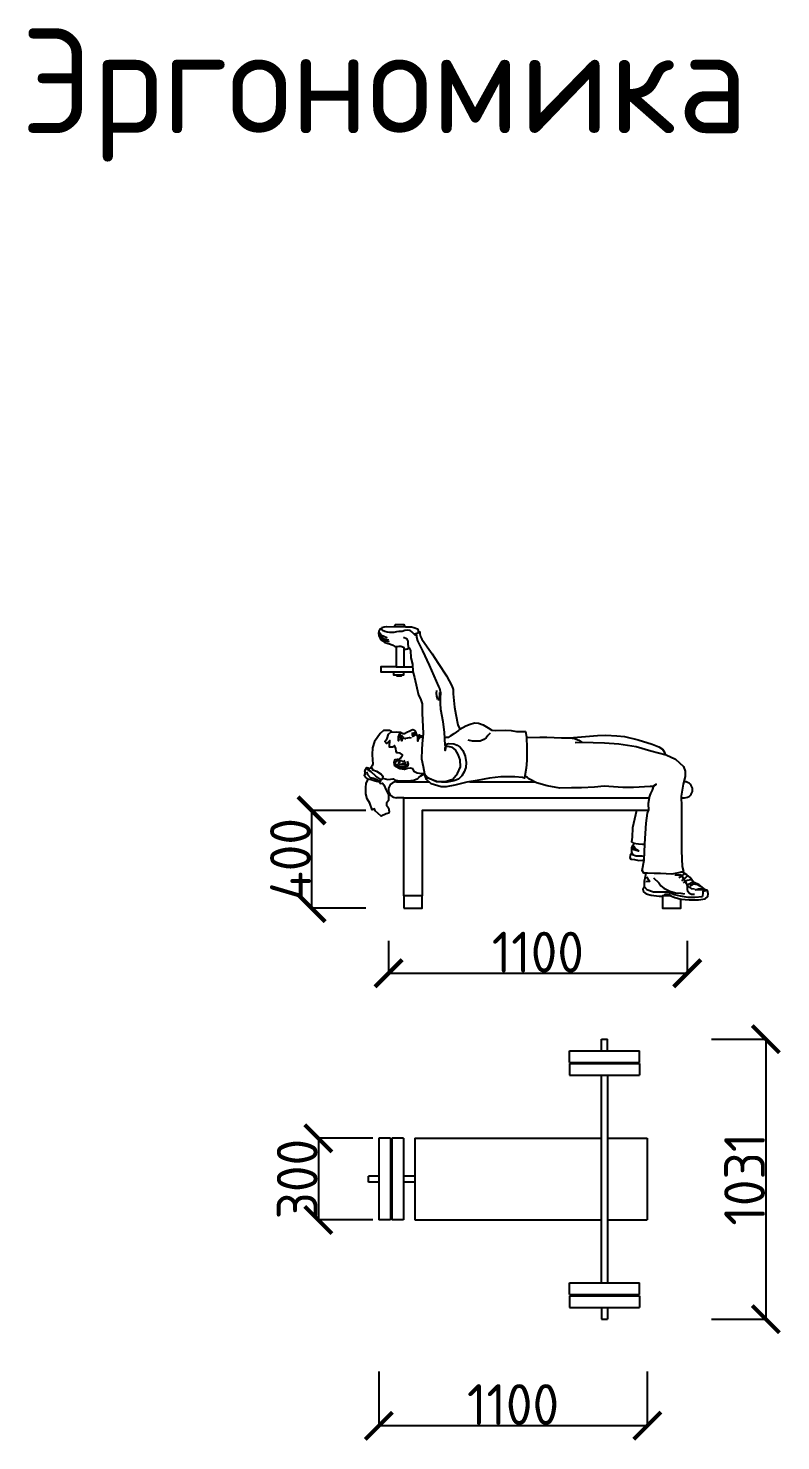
# Model space of a CAD drawing. Header units: millimetres. Extents: x -79936 to 190348, y -17907 to 78730.
# Drawn here: x 132788 to 135560, y 6098 to 11297 of the extents above; entities that cross this region are included whole.
import ezdxf

# ---------------------------------------------------------------- set-up
doc = ezdxf.new("R2010")
doc.units = ezdxf.units.MM
for name, color, linetype in [('Acessórios', 251, 'Continuous'), ('FUR', 42, 'Continuous'), ('Plan 1', 7, 'Continuous')]:
    doc.layers.add(name, color=color, linetype=linetype)
doc.styles.add('gost', font='GOST Common.ttf')
doc.dimstyles.new('Copy of GOST', dxfattribs={"dimtxt": 150, "dimasz": 100, "dimexe": 0.18, "dimexo": 0.06, "dimgap": 3, "dimtad": 1, "dimdec": 0, "dimzin": 0, "dimdsep": 46, "dimtxsty": 'gost', "dimblk": 'ARCHTICK', "dimcen": 0.09, "dimclrt": 256, "dimadec": 0, "dimazin": 0, "dimtfac": 1, "dimtdec": 0, "dimtofl": 0, "dimtmove": 0, "dimatfit": 3, "dimldrblk": 'ARCHTICK', "dimfxl": 200, "dimfxlon": 1, "dimtolj": 1, "dimtzin": 0, "dimarcsym": 0})

# ---------------------------------------------------------------- blocks, each defined once
blk = doc.blocks.new('_ArchTick')
at = {"color": 0, "linetype": 'ByBlock', "const_width": 0.15}
blk.add_lwpolyline([(-0.5, -0.5), (0.5, 0.5)], dxfattribs=at)
blk = doc.blocks.new('*D164')
at = {"color": 0, "lineweight": -2, "transparency": 16777216}
for p, q in [((134079.6, 6353.6), (134079.6, 6153.4)), ((135068.2, 6353.6), (135068.2, 6153.4)), ((135068.2, 6153.6), (134079.6, 6153.6))]:
    blk.add_line(p, q, dxfattribs=at)
at = {"layer": 'Defpoints', "color": 0, "transparency": 16777216}
for p in [(134079.6, 6910.8), (135068.2, 6910.8), (134079.6, 6153.6)]:
    blk.add_point(p, dxfattribs=at)
at = {"color": 0, "lineweight": -2, "transparency": 16777216, "xscale": 100, "yscale": 100, "zscale": 100, "rotation": 180}
blk.add_blockref('_ArchTick', (134079.6, 6153.6), dxfattribs=at)
at = {"color": 0, "lineweight": -2, "transparency": 16777216, "xscale": 100, "yscale": 100, "zscale": 100}
blk.add_blockref('_ArchTick', (135068.2, 6153.6), dxfattribs=at)
at = {"transparency": 16777216, "insert": (134573.9, 6231.6), "char_height": 150, "attachment_point": 5, "style": 'gost'}
blk.add_mtext('\\A1;1100', dxfattribs=at)
blk = doc.blocks.new('*D165')
at = {"color": 0, "lineweight": -2, "transparency": 16777216}
for p, q in [((134031.9, 8418.1), (133831.7, 8418.1)), ((133831.9, 8418.1), (133831.9, 8058.6)), ((134031.9, 8058.6), (133831.7, 8058.6))]:
    blk.add_line(p, q, dxfattribs=at)
at = {"layer": 'Defpoints', "color": 0, "transparency": 16777216}
for p in [(134239.1, 8418.1), (133831.9, 8058.6), (134171.8, 8058.6)]:
    blk.add_point(p, dxfattribs=at)
at = {"color": 0, "lineweight": -2, "transparency": 16777216, "xscale": 100, "yscale": 100, "zscale": 100}
for p, rotation in [((133831.9, 8418.1), 90), ((133831.9, 8058.6), 270)]:
    blk.add_blockref('_ArchTick', p, dxfattribs=dict(at, rotation=rotation))
at = {"transparency": 16777216, "insert": (133753.9, 8238.4), "char_height": 150, "attachment_point": 5, "rotation": 90, "style": 'gost'}
blk.add_mtext('\\A1;400', dxfattribs=at)
blk = doc.blocks.new('*D178')
at = {"color": 0, "lineweight": -2, "transparency": 16777216}
for p, q in [((135304.6, 7576.4), (135504.8, 7576.4)), ((135504.6, 7576.4), (135504.6, 6545.8)), ((135304.6, 6545.8), (135504.8, 6545.8))]:
    blk.add_line(p, q, dxfattribs=at)
at = {"layer": 'Defpoints', "color": 0, "transparency": 16777216}
for p in [(134899.8, 7576.4), (134899.8, 6545.8), (135504.6, 6545.8)]:
    blk.add_point(p, dxfattribs=at)
at = {"color": 0, "lineweight": -2, "transparency": 16777216, "xscale": 100, "yscale": 100, "zscale": 100}
for p, rotation in [((135504.6, 7576.4), 90), ((135504.6, 6545.8), 270)]:
    blk.add_blockref('_ArchTick', p, dxfattribs=dict(at, rotation=rotation))
at = {"transparency": 16777216, "insert": (135426.6, 7061.1), "char_height": 150, "attachment_point": 5, "rotation": 90, "style": 'gost'}
blk.add_mtext('\\A1;1031', dxfattribs=at)
blk = doc.blocks.new('*D179')
at = {"color": 0, "lineweight": -2, "transparency": 16777216}
for p, q in [((134056.8, 7211.4), (133856.6, 7211.4)), ((133856.8, 7211.4), (133856.8, 6910.8)), ((134056.8, 6910.8), (133856.6, 6910.8))]:
    blk.add_line(p, q, dxfattribs=at)
at = {"layer": 'Defpoints', "color": 0, "transparency": 16777216}
for p in [(134079.6, 7211.4), (133856.8, 6910.8), (134079.6, 6910.8)]:
    blk.add_point(p, dxfattribs=at)
at = {"color": 0, "lineweight": -2, "transparency": 16777216, "xscale": 100, "yscale": 100, "zscale": 100}
for p, rotation in [((133856.8, 7211.4), 90), ((133856.8, 6910.8), 270)]:
    blk.add_blockref('_ArchTick', p, dxfattribs=dict(at, rotation=rotation))
at = {"transparency": 16777216, "insert": (133778.8, 7061.1), "char_height": 150, "attachment_point": 5, "rotation": 90, "style": 'gost'}
blk.add_mtext('\\A1;300', dxfattribs=at)
blk = doc.blocks.new('*D152')
at = {"color": 0, "lineweight": -2, "transparency": 16777216}
for p, q in [((134115.3, 7938.5), (134115.3, 7818.5)), ((135215.3, 7938.5), (135215.3, 7818.5)), ((134115.3, 7818.7), (135215.3, 7818.7))]:
    blk.add_line(p, q, dxfattribs=at)
at = {"layer": 'Defpoints', "color": 0, "transparency": 16777216}
for p in [(134115.3, 7938.6), (135215.3, 7938.6), (135215.3, 7818.7)]:
    blk.add_point(p, dxfattribs=at)
at = {"color": 0, "lineweight": -2, "transparency": 16777216, "xscale": 100, "yscale": 100, "zscale": 100, "rotation": 180}
blk.add_blockref('_ArchTick', (134115.3, 7818.7), dxfattribs=at)
at = {"color": 0, "lineweight": -2, "transparency": 16777216, "xscale": 100, "yscale": 100, "zscale": 100}
blk.add_blockref('_ArchTick', (135215.3, 7818.7), dxfattribs=at)
at = {"transparency": 16777216, "insert": (134665.3, 7896.7), "char_height": 150, "attachment_point": 5, "style": 'gost'}
blk.add_mtext('\\A1;1100', dxfattribs=at)

msp = doc.modelspace()

# ---------------------------------------------------------------- linework, layer by layer
for p, q in [((134172.777, 8946.949), (134172.777, 9013.781)), ((134781.758, 8685.776), (134826.158, 8689.588)), ((134826.158, 8689.588), (134884.636, 8694.459)), ((134884.636, 8694.459), (134915.5, 8695)), ((134915.5, 8695), (134956.651, 8692.835)), ((134956.651, 8692.835), (134984.266, 8690.129)), ((134984.266, 8690.129), (135034.08, 8678.222)), ((135034.08, 8678.222), (135086.06, 8661.986)), ((135086.06, 8661.986), (135111.309, 8652.21)), ((135111.309, 8652.21), (135124.304, 8643.551)), ((135124.304, 8643.551), (135132.968, 8630.561)), ((135132.968, 8630.561), (135134.331, 8623.521)), ((134144.46, 8523.4), (134264.462, 8523.4)), ((134414.01, 8523.4), (134653.26, 8523.4)), ((135205.524, 8523.4), (135203.001, 8523.4)), ((134171.775, 8464.63), (134144.46, 8464.63)), ((135193.155, 8464.63), (135205.524, 8464.63))]:
    msp.add_line(p, q)
for points in [[(134136.469, 9094.928), (134140.922, 9102.571), (134171.421, 9102.571), (134174.739, 9094.311)], [(134079.708, 9076.575), (134084.916, 9069.869), (134088.798, 9062.664), (134097.67, 9059.339), (134108.76, 9054.35), (134108.76, 9054.35)], [(134079.868, 9062.875), (134087.134, 9057.122), (134098.224, 9049.916), (134115.415, 9046.037)], [(134084.302, 9052.346), (134091.57, 9045.482), (134099.333, 9043.265), (134110.978, 9041.048), (134117.632, 9039.385)], [(134089.364, 9084.697), (134091.016, 9090.932), (134099.333, 9093.703), (134109.315, 9095.366), (134178.074, 9094.257), (134199.701, 9093.703), (134208.573, 9091.486), (134221.327, 9087.052), (134224.653, 9080.401), (134224.653, 9073.749), (134223.545, 9070.978), (134219.108, 9068.761), (134210.259, 9066.709)], [(134170.311, 9056.013), (134181.956, 9051.025), (134186.392, 9041.048), (134186.392, 9031.071), (134186.946, 9020.54), (134189.719, 9017.214)], [(134224.653, 9077.629), (134230.198, 9075.412), (134230.198, 9067.652), (134232.417, 9058.784), (134237.407, 9048.254), (134257.37, 9019.986), (134276.224, 8993.936), (134298.404, 8960.68), (134328.348, 8914.122), (134348.31, 8876.432), (134353.412, 8863.813), (134353.412, 8847.185), (134357.849, 8798.41), (134363.394, 8770.697), (134370.047, 8733.007), (134377.256, 8716.933), (134373.374, 8712.499), (134356.184, 8700.306), (134342.322, 8690.883), (134335.113, 8686.449), (134327.905, 8686.449), (134322.501, 8685.866)], [(134143.439, 9021.511), (134143.439, 8946.949), (134086.412, 8946.949), (134086.412, 8928.355), (134204.538, 8928.203)], [(134143.439, 8946.949), (134203.421, 8946.949)], [(134291.861, 8859.933), (134290.751, 8849.957), (134291.306, 8838.872), (134295.743, 8826.677)], [(134303.506, 8851.619), (134303.506, 8839.425), (134299.624, 8821.135)], [(134377.256, 8716.933), (134400.546, 8729.682), (134415.518, 8735.778), (134432.153, 8740.212), (134446.017, 8739.658), (134463.206, 8733.561), (134482.614, 8721.922), (134495.368, 8713.054), (134508.121, 8712.499), (134545.829, 8713.054), (134567.455, 8712.499), (134586.309, 8708.62), (134607.934, 8708.62), (134619.579, 8708.62), (134623.065, 8689.001), (134624.729, 8647.432), (134624.175, 8601.982), (134621.957, 8573.714), (134617.52, 8544.893), (134616.412, 8536.579), (134608.093, 8539.35), (134580.923, 8542.122), (134529.352, 8542.122), (134487.21, 8536.579), (134441.184, 8528.265), (134404.032, 8521.614), (134359.671, 8510.529), (134327.509, 8504.432), (134308.655, 8504.432), (134272.058, 8516.625), (134254.638, 8532.162), (134251.866, 8542.139), (134247.896, 8552.756), (134237.448, 8552.67), (134220.813, 8554.887), (134210.277, 8560.429), (134204.177, 8571.515), (134195.859, 8574.286), (134185.324, 8572.623), (134173.679, 8569.298), (134157.043, 8571.515), (134138.745, 8581.491), (134136.526, 8594.793), (134139.3, 8605.325), (134148.726, 8606.988), (134153.162, 8605.879), (134159.817, 8610.313), (134166.47, 8621.399), (134167.025, 8623.061), (134157.598, 8629.158), (134149.835, 8629.712), (134145.953, 8629.712), (134143.18, 8636.363), (134142.072, 8646.34), (134137.081, 8657.426), (134129.318, 8651.328), (134118.228, 8650.775), (134119.336, 8657.98), (134119.891, 8670.728), (134119.891, 8675.716), (134113.236, 8668.511), (134107.691, 8664.631), (134101.592, 8671.836), (134109.91, 8683.475), (134115.455, 8698.995), (134125.991, 8708.417), (134119.336, 8712.298), (134110.464, 8712.298), (134096.601, 8712.298), (134084.957, 8701.766), (134073.312, 8685.139), (134063.885, 8671.282), (134056.677, 8648.003), (134054.458, 8624.169), (134055.567, 8604.771), (134057.23, 8589.805), (134055.013, 8582.046), (134051.685, 8577.057), (134057.785, 8567.08), (134070.539, 8562.646), (134087.729, 8552.115), (134093.274, 8546.019), (134094.384, 8542.139), (134093.274, 8536.596), (134090.502, 8532.162), (134086.066, 8531.608), (134084.402, 8532.716), (134086.066, 8527.174), (134084.957, 8524.957), (134082.184, 8522.185), (134084.402, 8517.197), (134092.719, 8518.86), (134098.264, 8512.763), (134107.013, 8492.553), (134115.331, 8475.371), (134114.777, 8454.863), (134107.568, 8444.332), (134108.123, 8437.127), (134114.777, 8427.704), (134117.55, 8413.847), (134115.885, 8407.751), (134105.905, 8405.534), (134087.606, 8396.666), (134065.424, 8416.619), (134063.207, 8424.379), (134054.889, 8420.498), (134046.571, 8444.332), (134036.59, 8460.96), (134032.154, 8479.251), (134032.154, 8501.976), (134033.263, 8516.94), (134040.472, 8533.569), (134037.144, 8535.786), (134030.49, 8540.22), (134026.609, 8545.762), (134028.272, 8552.413), (134028.827, 8550.75), (134028.827, 8560.727), (134027.717, 8564.052), (134034.927, 8576.247), (134038.809, 8575.138), (134045.462, 8571.258), (134049.344, 8573.475), (134051.685, 8577.057)], [(134123.418, 8706.117), (134145.86, 8707.91), (134159.723, 8706.246), (134164.159, 8704.029), (134166.377, 8701.812), (134174.14, 8701.812), (134183.013, 8706.246), (134193.548, 8711.235), (134201.312, 8715.115), (134205.193, 8715.669), (134211.292, 8714.006), (134212.767, 8710.616), (134213.511, 8705.138), (134213.511, 8697.933), (134217.947, 8695.161), (134222.937, 8695.161), (134229.037, 8696.27), (134230.701, 8693.499), (134231.255, 8691.836), (134234.582, 8692.39), (134237.355, 8692.39), (134239.573, 8691.282), (134239.573, 8687.956), (134241.288, 8686.289)], [(134164.159, 8690.727), (134166.377, 8688.51), (134170.258, 8686.293), (134170.813, 8686.293), (134170.258, 8684.631), (134166.377, 8681.859), (134164.713, 8679.087), (134164.713, 8675.208), (134164.159, 8674.099), (134162.233, 8681.759), (134162.233, 8685.036), (134163.598, 8688.312), (134164.159, 8690.727), (134164.691, 8692.681), (134164.951, 8689.936)], [(134175.345, 8680.939), (134179.169, 8684.489), (134185.999, 8685.855), (134192.282, 8686.673), (134198.565, 8684.763)], [(134203.755, 8704.695), (134201.843, 8698.415), (134201.843, 8694.865), (134203.483, 8692.135), (134205.667, 8688.312)], [(134212.883, 8709.762), (134214.877, 8707.55), (134216.027, 8703.525), (134217.177, 8700.076), (134217.177, 8697.968), (134217.355, 8695.531)], [(134231.255, 8691.836), (134226.819, 8686.848), (134224.047, 8681.859), (134223.492, 8673.545), (134223.492, 8681.304), (134223.492, 8687.956), (134224.601, 8691.836), (134226.819, 8693.499)], [(134226.819, 8681.304), (134231.809, 8686.293), (134234.582, 8688.51), (134239.573, 8688.51)], [(134489.334, 8703.093), (134481.089, 8693.881), (134474.783, 8685.155), (134466.538, 8679.337), (134452.472, 8673.519), (134435.496, 8672.549), (134424.825, 8672.549), (134408.819, 8676.913)], [(134623.167, 8686.46), (134672.122, 8688.221), (134698.425, 8688.221), (134752.865, 8685.776), (134782.839, 8685.776), (134800.578, 8683.33), (134815.87, 8676.605), (134827.493, 8669.268)], [(134324.19, 8661.383), (134337.519, 8664.308), (134355.95, 8663.823), (134368.561, 8658.49), (134378.747, 8650.733), (134389.418, 8638.613), (134397.178, 8618.251), (134401.543, 8594.495), (134399.604, 8575.587), (134394.251, 8559.961), (134385.52, 8544.932), (134373.394, 8532.812), (134355.934, 8526.994), (134331.681, 8522.146), (134310.825, 8521.661), (134291.908, 8523.601), (134259.541, 8538.345)], [(134802.413, 8668.656), (134827.493, 8669.268), (134910.934, 8667.391), (134963.54, 8663.111), (135027.769, 8653.328), (135080.987, 8637.431), (135137.263, 8622.757), (135172.13, 8606.86), (135187.422, 8593.409), (135202.103, 8579.958), (135207.608, 8562.838), (135207.608, 8542.661), (135200.88, 8514.536), (135192.981, 8470.116), (135194.204, 8431.597), (135194.204, 8323.375), (135194.264, 8269.859), (135196.711, 8211.162), (135201.604, 8192.82), (135189.37, 8189.151), (135158.785, 8183.649), (135117.19, 8185.483), (135093.333, 8186.094), (135068.866, 8186.706), (135055.408, 8186.706), (135049.903, 8197.1), (135056.631, 8235.008), (135059.69, 8294.927), (135063.971, 8370.743), (135068.855, 8408.409), (135073.052, 8418.144)], [(134184.122, 8599.274), (134187.448, 8588.743), (134184.676, 8580.983), (134173.586, 8575.441), (134157.505, 8575.441), (134146.969, 8579.32), (134140.869, 8585.972), (134140.869, 8595.949), (134149.741, 8602.045), (134163.05, 8601.491)], [(134146.969, 8589.852), (134149.741, 8582.646), (134155.841, 8582.092), (134163.605, 8581.537), (134175.803, 8582.646), (134179.131, 8583.754), (134180.795, 8590.96)], [(134158.614, 8598.166), (134151.405, 8593.177), (134151.959, 8590.406), (134155.841, 8588.189), (134165.823, 8589.852), (134171.922, 8589.298), (134175.25, 8589.298), (134177.467, 8590.406), (134178.022, 8593.177), (134173.586, 8593.732)], [(134162.495, 8602.045), (134167.486, 8596.503), (134171.922, 8598.72), (134176.913, 8601.491)], [(134033.817, 8560.173), (134038.254, 8550.196), (134047.126, 8539.665), (134059.326, 8536.34), (134069.306, 8533.014), (134078.179, 8526.917), (134080.951, 8525.254)], [(134084.402, 8532.716), (134068.197, 8544.099), (134051.007, 8559.618), (134041.026, 8566.269), (134038.809, 8572.921)], [(134082.184, 8522.185), (134065.979, 8525.254), (134051.562, 8531.352), (134040.472, 8533.569)], [(134093.274, 8536.596), (134112.398, 8531.413), (134132.202, 8534.143), (134136.982, 8530.731), (134152.688, 8527.318), (134172.491, 8526.635), (134197.074, 8528.683), (134208.683, 8530.048), (134223.024, 8536.191), (134227.12, 8539.604), (134234.632, 8545.747), (134240.095, 8549.16), (134244.192, 8550.525), (134244.192, 8550.525)], [(135074.655, 8464.63), (135081.701, 8479.945), (135087.207, 8492.785), (135092.1, 8508.071), (135100.664, 8514.796), (135090.877, 8505.625), (135078.642, 8505.625), (135017.472, 8502.568), (134977.712, 8502.568), (134909.814, 8506.848), (134873.724, 8503.791), (134825.399, 8500.734), (134789.309, 8500.734), (134746.124, 8500.14), (134699.636, 8508.088), (134660.487, 8519.705), (134634.184, 8533.156), (134626.232, 8540.493), (134617.475, 8544.554)], [(134171.775, 8103.497), (134171.775, 8464.63), (135074.655, 8464.63), (135071.449, 8443.792), (135073.052, 8418.144), (134239.13, 8418.144), (134239.13, 8103.497)], [(135027.902, 8418.144), (135014.123, 8353.791), (135012.401, 8319.359), (135009.817, 8303.004), (135017.568, 8297.839), (135035.653, 8295.256), (135051.155, 8294.396), (135059.656, 8294.269)], [(135022.149, 8297.184), (135014.123, 8289.23), (135009.817, 8280.623), (135009.817, 8264.268), (135014.123, 8256.52), (135027.041, 8250.494), (135039.959, 8250.494), (135049.432, 8250.494), (135057.375, 8249.58)], [(135010.752, 8262.587), (135005.511, 8252.216), (135003.789, 8245.33), (135008.095, 8239.304), (135021.013, 8237.582), (135037.376, 8234.14), (135050.293, 8235), (135056.394, 8233.668)], [(135063.283, 8186.706), (135058.977, 8167.688), (135057.255, 8158.219), (135057.255, 8137.56), (135066.728, 8127.231), (135090.841, 8118.623), (135122.705, 8118.623), (135147.68, 8118.623), (135167.488, 8109.154), (135189.018, 8103.989), (135217.437, 8098.824), (135243.273, 8098.824), (135271.067, 8101.748)], [(135065.867, 8173.714), (135076.201, 8156.498), (135063.283, 8154.777)], [(135090.841, 8170.271), (135110.649, 8152.194), (135118.399, 8140.143), (135129.595, 8131.534), (135151.126, 8121.205), (135171.794, 8115.179), (135191.602, 8113.457), (135205.381, 8111.736)], [(135169.211, 8181.461), (135184.712, 8181.461), (135193.324, 8180.6), (135204.52, 8162.523), (135211.409, 8150.472), (135215.715, 8141.003), (135215.715, 8135.839), (135214.854, 8127.231), (135216.576, 8122.066), (135224.327, 8113.457), (135231.216, 8110.015), (135241.551, 8110.015)], [(135184.712, 8171.131), (135197.63, 8178.879), (135203.658, 8184.044)], [(135289.778, 8123.787), (135282.888, 8126.37), (135265.664, 8125.509), (135260.497, 8125.509), (135245.857, 8126.37), (135257.052, 8129.813), (135273.415, 8130.674), (135282.888, 8126.37), (135259.636, 8144.447), (135238.967, 8153.916), (135226.049, 8171.131), (135213.993, 8180.6), (135200.214, 8189.208), (135194.751, 8190.765)], [(135195.046, 8159.08), (135210.548, 8171.131), (135216.576, 8177.157)], [(135201.936, 8152.194), (135216.576, 8161.662), (135229.494, 8164.245)], [(135057.255, 8137.56), (135052.087, 8128.091), (135053.81, 8118.623), (135064.144, 8111.736), (135083.09, 8106.572), (135111.51, 8103.128), (135126.15, 8103.128), (135134.762, 8110.015), (135147.68, 8110.015), (135155.432, 8103.989), (135170.072, 8097.103), (135193.324, 8091.938), (135222.605, 8089.355), (135257.052, 8089.355), (135282.027, 8092.798), (135290.639, 8101.406), (135292.361, 8111.736), (135289.778, 8123.787), (135277.721, 8121.205), (135273.415, 8119.483), (135273.415, 8116.04), (135271.067, 8101.748)], [(135213.993, 8143.585), (135232.939, 8153.916), (135236.384, 8153.916)], [(135218.299, 8138.421), (135229.494, 8130.674), (135242.412, 8129.813)], [(135226.049, 8141.003), (135238.967, 8147.89), (135252.746, 8145.308), (135265.664, 8137.56)], [(135156.477, 8103.497), (135124.37, 8103.497), (135124.37, 8058.614), (135191.725, 8058.614), (135191.725, 8092.293)]]:
    msp.add_lwpolyline(points)
for points in [[(134089.364, 9084.697), (134082.709, 9084.697), (134079.937, 9077.491), (134078.274, 9070.84), (134079.937, 9062.526), (134084.928, 9050.887), (134090.473, 9043.127), (134102.118, 9035.922), (134109.881, 9034.259), (134122.08, 9030.379), (134131.507, 9026.499), (134138.715, 9021.511), (134148.142, 9021.511), (134154.242, 9022.619), (134160.896, 9023.173), (134169.769, 9019.294), (134173.096, 9013.197), (134174.759, 9010.426), (134179.749, 9011.534), (134184.741, 9013.197), (134191.394, 9015.968), (134195.831, 9007.1), (134197.494, 8979.941), (134203.039, 8956.108), (134204.148, 8929.503), (134210.803, 8907.333), (134219.675, 8869.089), (134225.775, 8842.484), (134232.983, 8828.628), (134239.083, 8810.891), (134238.528, 8776.527), (134242.351, 8700.744), (134239.579, 8663.055), (134237.361, 8641.992), (134236.806, 8608.182), (134242.351, 8579.361), (134247.896, 8552.756), (134259.541, 8538.345), (134295.03, 8524.489), (134324.419, 8525.043), (134351.591, 8533.357), (134369.335, 8554.419), (134379.871, 8578.807), (134379.316, 8604.303), (134372.108, 8624.256), (134361.571, 8641.438), (134350.481, 8649.198), (134334.955, 8653.077), (134326.637, 8653.632), (134324.419, 8639.221), (134323.865, 8650.306), (134326.637, 8653.632), (134324.419, 8658.066), (134321.092, 8706.287), (134316.102, 8744.531), (134308.339, 8789.426), (134307.229, 8812.705), (134307.229, 8834.322), (134307.784, 8849.286), (134303.902, 8866.468), (134300.02, 8873.674), (134266.242, 8952.366), (134241.844, 9005.021), (134222.99, 9042.711), (134219.108, 9056.013), (134219.108, 9063.773), (134213.563, 9063.773), (134208.573, 9068.207), (134200.81, 9075.967), (134194.71, 9080.401), (134185.283, 9081.509), (134174.747, 9080.954), (134165.321, 9077.075), (134152.567, 9077.075), (134144.249, 9075.412), (134134.822, 9072.641), (134119.295, 9072.641), (134110.423, 9073.749), (134102.106, 9077.075), (134093.233, 9080.401)], [(134134.9, 8928.247), (134170.58, 8928.247), (134170.58, 8915.857), (134134.9, 8915.857)], [(134146.793, 8915.857), (134162.041, 8915.857), (134162.041, 8912.504), (134146.793, 8912.504)], [(134158.059, 8703.476), (134158.059, 8695.161), (134155.841, 8688.51), (134154.733, 8684.631), (134151.959, 8677.425), (134151.405, 8674.099), (134151.405, 8680.196), (134151.405, 8689.619), (134154.733, 8695.716)], [(134208.126, 8701.691), (134207.58, 8697.323), (134207.58, 8692.408), (134208.399, 8691.862), (134210.038, 8694.592), (134210.038, 8698.961), (134209.219, 8701.964), (134208.673, 8704.149)], [(135021.013, 8284.066), (135021.874, 8278.04), (135034.792, 8270.293), (135035.653, 8267.711), (135018.429, 8272.876), (135015.846, 8275.458), (135014.985, 8284.066), (135017.568, 8287.509)], [(134171.775, 8058.614), (134239.13, 8058.614), (134239.13, 8103.497), (134171.775, 8103.497)]]:
    msp.add_lwpolyline(points, close=True)
for centre, start, end in [((134144.46, 8494.015), 90, 270), ((135205.524, 8494.015), 270, 90)]:
    msp.add_arc(centre, 29.385, start, end)
at = {"layer": 'Acessórios', "color": 7}
for p, q in [((134899.776, 7576.443), (134921.247, 7576.443)), ((134899.776, 7533.5), (134899.776, 7576.443)), ((134921.247, 7533.5), (134921.247, 7576.443)), ((134781.684, 7490.558), (134781.684, 7533.5)), ((134781.684, 7533.5), (135039.338, 7533.5)), ((134781.684, 7490.558), (135039.338, 7490.558)), ((134781.684, 7486.264), (134781.684, 7443.321)), ((134781.684, 7486.264), (135039.338, 7486.264)), ((135039.338, 7490.558), (135039.338, 7533.5)), ((135039.338, 7486.264), (135039.338, 7443.321)), ((134781.684, 7443.321), (135039.338, 7443.321)), ((134899.776, 6678.947), (134899.776, 7443.321)), ((134921.247, 7443.321), (134921.247, 6678.947)), ((134122.519, 7211.433), (134079.576, 7211.433)), ((134079.576, 7211.433), (134079.576, 6910.836)), ((134122.519, 7211.433), (134122.519, 6910.836)), ((134126.813, 7211.433), (134126.813, 6910.836)), ((134169.755, 7211.433), (134126.813, 7211.433)), ((134169.755, 7211.433), (134169.755, 6910.836)), ((134212.698, 7211.433), (134212.698, 6910.836)), ((134212.698, 7211.433), (134896.099, 7211.433)), ((134921.247, 7211.433), (135068.155, 7211.433)), ((134079.576, 7071.87), (134040.928, 7071.87)), ((134040.928, 7050.399), (134040.928, 7071.87)), ((134126.813, 7071.87), (134122.519, 7071.87)), ((134212.698, 7071.87), (134169.755, 7071.87)), ((134079.576, 7050.399), (134040.928, 7050.399)), ((134126.813, 7050.399), (134122.519, 7050.399)), ((134212.698, 7050.399), (134169.755, 7050.399)), ((134122.519, 6910.836), (134079.576, 6910.836)), ((134169.755, 6910.836), (134126.813, 6910.836)), ((134212.698, 6910.836), (134899.776, 6910.836)), ((134921.247, 6910.836), (135068.155, 6910.836)), ((134781.684, 6636.005), (134781.684, 6678.947)), ((134781.684, 6678.947), (135039.338, 6678.947)), ((135039.338, 6636.005), (135039.338, 6678.947)), ((134781.684, 6636.005), (135039.338, 6636.005)), ((134781.684, 6631.711), (134781.684, 6588.768)), ((134781.684, 6631.711), (135039.338, 6631.711)), ((135039.338, 6631.711), (135039.338, 6588.768)), ((134781.684, 6588.768), (135039.338, 6588.768)), ((134899.776, 6588.768), (134899.776, 6545.826)), ((134921.247, 6588.768), (134921.247, 6545.826))]:
    msp.add_line(p, q, dxfattribs=at)
at = {"layer": 'FUR', "color": 7}
for points in [[(135068.155, 7211.433), (135068.155, 6910.836)], [(134899.776, 6545.826), (134921.247, 6545.826)]]:
    msp.add_lwpolyline(points, dxfattribs=at)

# ---------------------------------------------------------------- texts
at = {"layer": 'Plan 1', "insert": (132761.946, 11295.636), "char_height": 384.87481, "attachment_point": 1, "style": 'gost'}
msp.add_mtext_dynamic_manual_height_columns('\\pt5388.24732;Эргономика', width=12549.72034, gutter_width=0.55, heights=[0], dxfattribs=at)

# ---------------------------------------------------------------- dimensions: what is measured, and where the dimension line sits
at = {"color": 7}
for base, p1, p2, text, picture, middle in [((133831.897, 8058.614), (134239.13, 8418.144), (134171.775, 8058.614), '400', '*D165', (133753.897, 8238.379)), ((133856.761, 6910.836), (134079.576, 7211.433), (134079.576, 6910.836), '300', '*D179', (133778.761, 7061.134))]:
    dim = msp.add_linear_dim(base=base, p1=p1, p2=p2, angle=90, text=text, dimstyle='Copy of GOST', dxfattribs=at)
    dim.commit()
    dim.dimension.update_dxf_attribs({"geometry": picture, "text_midpoint": middle})
dim = msp.add_linear_dim(base=(135215.331, 7818.665), p1=(134115.331, 7938.583), p2=(135215.331, 7938.583), dimstyle='Copy of GOST', dxfattribs=at)
dim.commit()
dim.dimension.update_dxf_attribs({"geometry": '*D152', "text_midpoint": (134665.331, 7896.665)})
at = {"color": 59, "true_color": 0x55552a}
dim = msp.add_linear_dim(base=(135504.573, 6545.826), p1=(134899.776, 7576.443), p2=(134899.776, 6545.826), angle=90, dimstyle='Copy of GOST', dxfattribs=at)
dim.commit()
dim.dimension.update_dxf_attribs({"geometry": '*D178', "text_midpoint": (135426.573, 7061.134)})
at = {"color": 7}
dim = msp.add_linear_dim(base=(134079.576, 6153.582), p1=(135068.155, 6910.836), p2=(134079.576, 6910.836), text='1100', dimstyle='Copy of GOST', dxfattribs=at)
dim.commit()
dim.dimension.update_dxf_attribs({"geometry": '*D164', "text_midpoint": (134573.866, 6231.582)})

doc.saveas('drawing.dxf')
